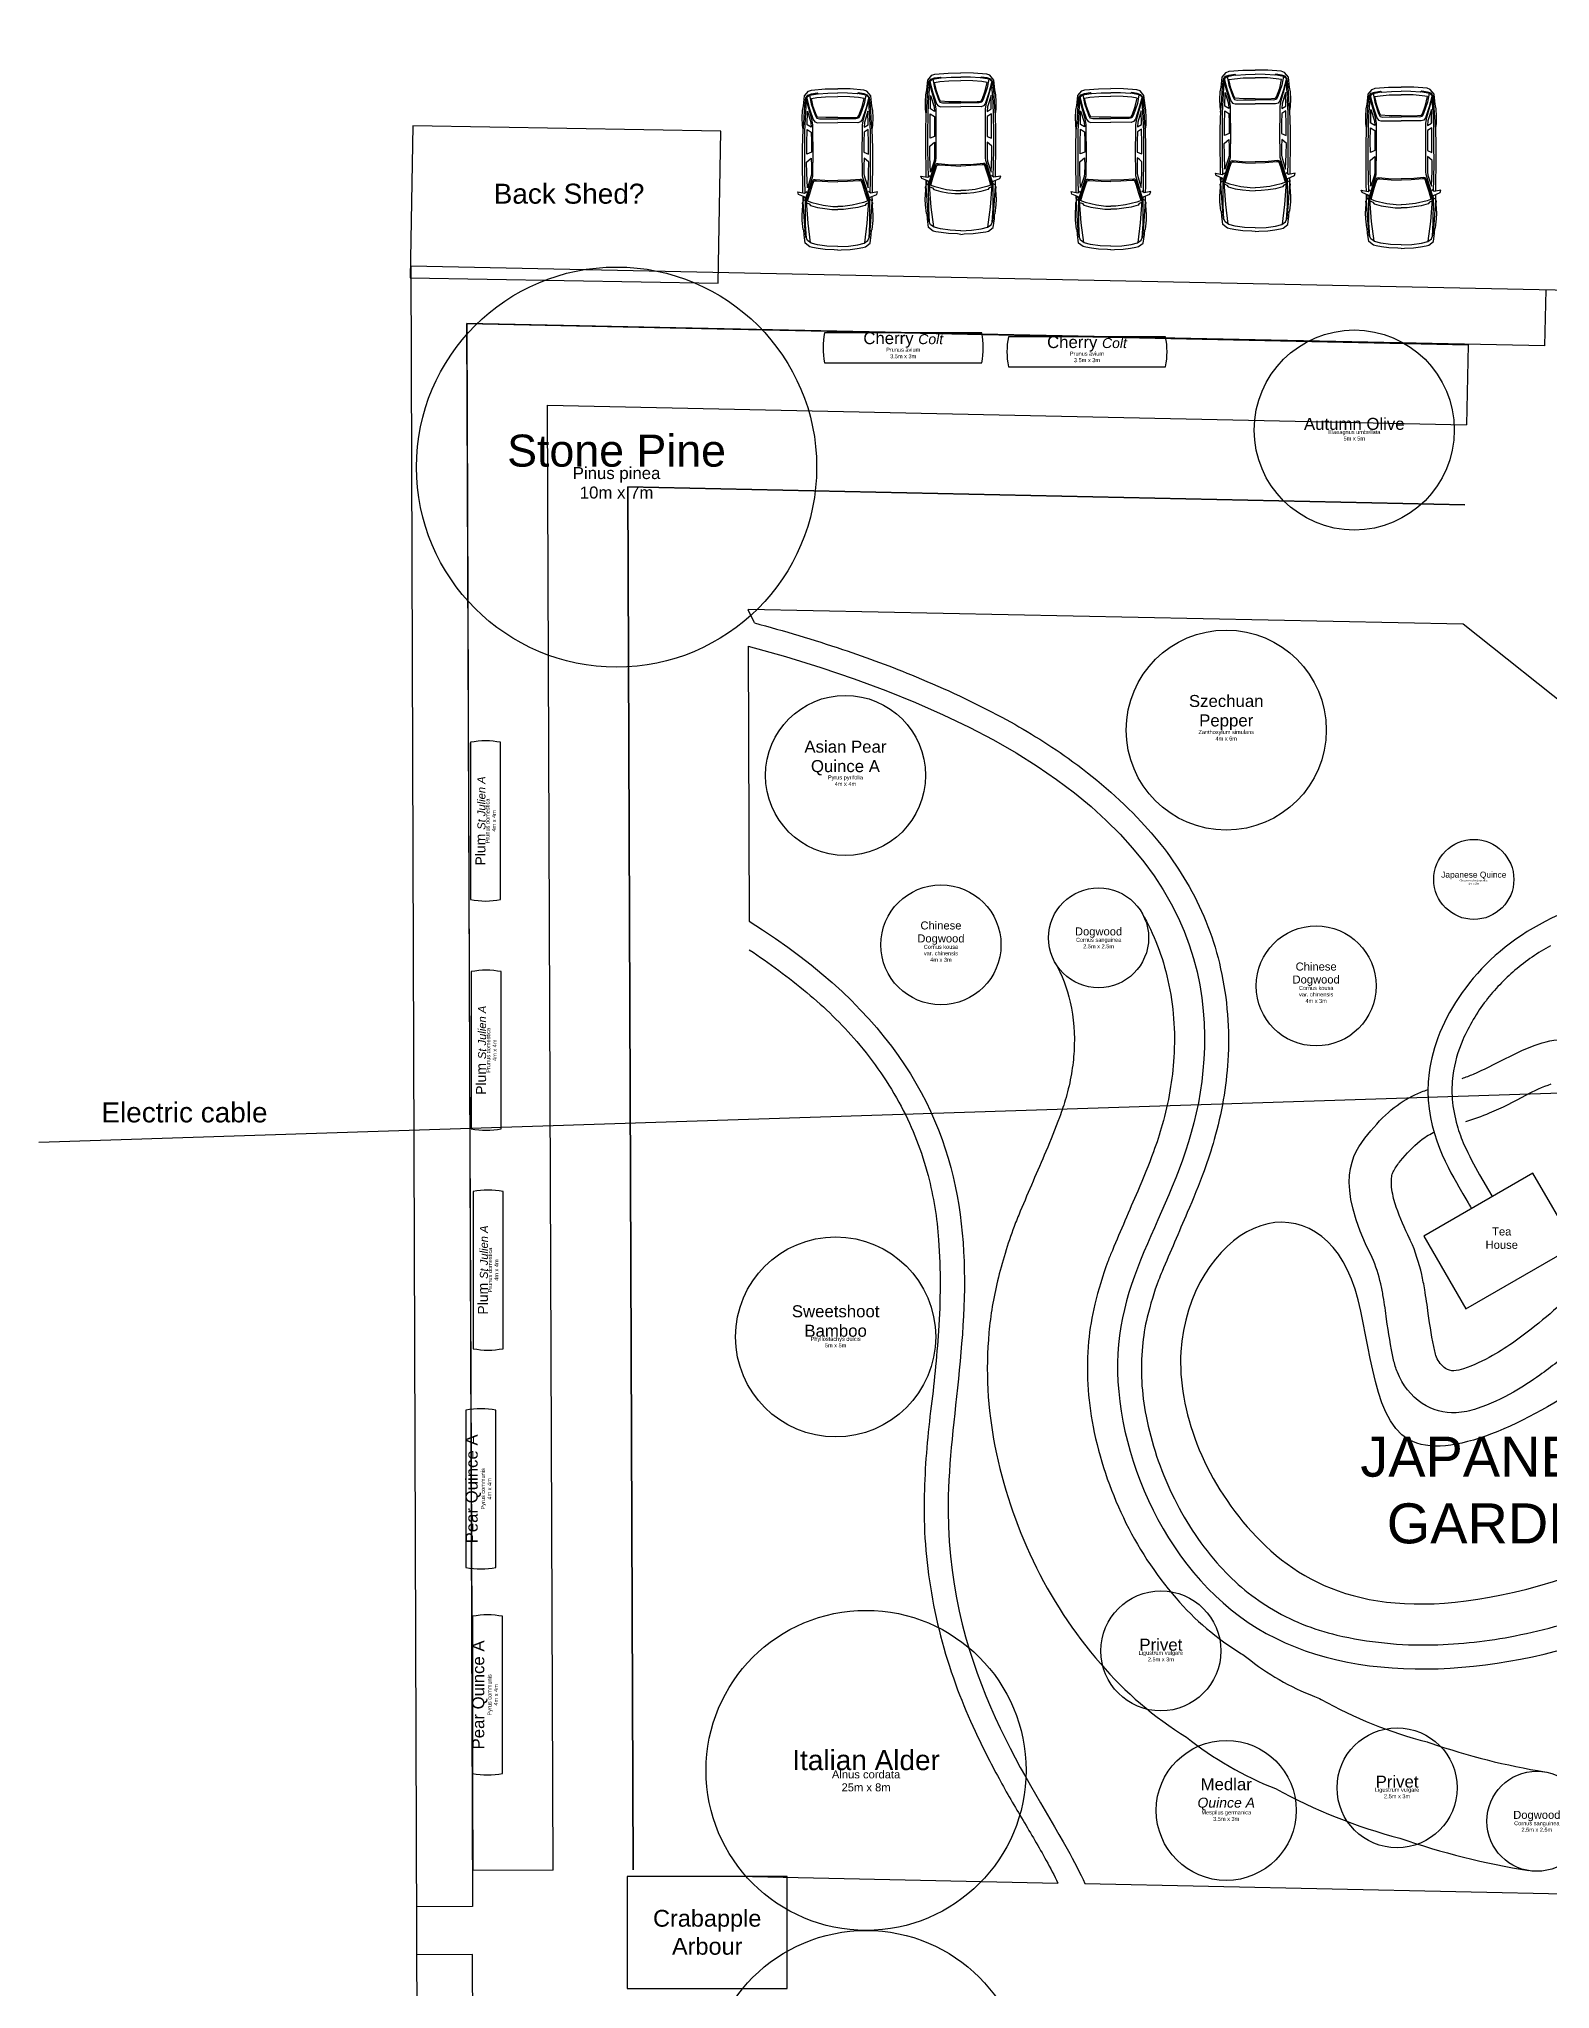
# Model space of a CAD drawing. Header units: metres. Extents: x 59 to 170, y -3 to 145.
# Drawn here: x 59.33 to 97.09, y 67.54 to 116.27 of the extents above; entities that cross this region are included whole.
import ezdxf

# ---------------------------------------------------------------- set-up
doc = ezdxf.new("R2010")
doc.units = ezdxf.units.M
doc.layers.get('0').update_dxf_attribs({"true_color": 0xffffff})
for name, color, linetype, lineweight, true_color in [('Areas', 30, 'Continuous', 25, 0xff7f00), ('Boundary', 1, 'Continuous', 25, 0xff0000), ('Buildings', 6, 'Continuous', 25, 0xff00ff), ('Legend', 40, 'Continuous', 25, 0xffba00), ('Plant - Paused!', 1, 'Continuous', 25, 0xff0000), ('Plant - Shrub', 3, 'Continuous', 25, 0x00ff00), ('Plant - Tree', 3, 'Continuous', 25, 0x00ff00), ('Plant label', 30, 'Continuous', 25, 0xff7f00), ('Structures', 216, 'Continuous', 25, 0x800080), ('Utilities', 5, 'Continuous', 25, 0x0000ff), ('Water', 136, 'Continuous', 25, 0x008080)]:
    doc.layers.add(name, color=color, linetype=linetype, lineweight=lineweight, true_color=true_color)
doc.layers.get('Plant - Paused!').off()
doc.styles.add('textstyle102', font='')
doc.styles.add('textstyle103', font='')
doc.styles.add('textstyle140', font='')
doc.styles.add('textstyle141', font='')
doc.styles.add('textstyle146', font='')
doc.styles.add('textstyle147', font='')
doc.styles.add('textstyle148', font='')
doc.styles.add('textstyle149', font='')
doc.styles.add('textstyle158', font='')
doc.styles.add('textstyle159', font='')
doc.styles.add('textstyle162', font='')
doc.styles.add('textstyle163', font='')
doc.styles.add('textstyle164', font='')
doc.styles.add('textstyle165', font='')
doc.styles.add('textstyle204', font='')
doc.styles.add('textstyle209', font='')
doc.styles.add('textstyle210', font='')
doc.styles.add('textstyle221', font='')
doc.styles.add('textstyle34', font='')
doc.styles.add('textstyle35', font='')
doc.styles.add('textstyle38', font='')
doc.styles.add('textstyle39', font='')
doc.styles.add('textstyle42', font='')
doc.styles.add('textstyle43', font='')
doc.styles.add('textstyle5', font='ltypeshp.shx')
doc.styles.add('textstyle58', font='')
doc.styles.add('textstyle59', font='')
doc.styles.add('textstyle6', font='ltypeshp.shx')
doc.styles.add('textstyle68', font='')
doc.styles.add('textstyle69', font='')
doc.styles.add('textstyle84', font='')
doc.styles.add('textstyle85', font='')
doc.styles.add('textstyle87', font='')
doc.styles.add('textstyle90', font='')
doc.styles.add('textstyle91', font='')
doc.styles.get('textstyle102').set_extended_font_data('Arial')
doc.styles.get('textstyle103').set_extended_font_data('Arial')
doc.styles.get('textstyle140').set_extended_font_data('Arial')
doc.styles.get('textstyle141').set_extended_font_data('Arial')
doc.styles.get('textstyle146').set_extended_font_data('Arial')
doc.styles.get('textstyle147').set_extended_font_data('Arial')
doc.styles.get('textstyle148').set_extended_font_data('Arial')
doc.styles.get('textstyle149').set_extended_font_data('Arial')
doc.styles.get('textstyle158').set_extended_font_data('Arial')
doc.styles.get('textstyle159').set_extended_font_data('Arial')
doc.styles.get('textstyle162').set_extended_font_data('Arial')
doc.styles.get('textstyle163').set_extended_font_data('Arial')
doc.styles.get('textstyle164').set_extended_font_data('Arial')
doc.styles.get('textstyle165').set_extended_font_data('Arial')
doc.styles.get('textstyle204').set_extended_font_data('Arial')
doc.styles.get('textstyle209').set_extended_font_data('Arial')
doc.styles.get('textstyle210').set_extended_font_data('Arial')
doc.styles.get('textstyle221').set_extended_font_data('Arial')
doc.styles.get('textstyle34').set_extended_font_data('Arial')
doc.styles.get('textstyle35').set_extended_font_data('Arial')
doc.styles.get('textstyle38').set_extended_font_data('Arial')
doc.styles.get('textstyle39').set_extended_font_data('Arial')
doc.styles.get('textstyle42').set_extended_font_data('Arial')
doc.styles.get('textstyle43').set_extended_font_data('Arial')
doc.styles.get('textstyle58').set_extended_font_data('Arial')
doc.styles.get('textstyle59').set_extended_font_data('Arial')
doc.styles.get('textstyle68').set_extended_font_data('Arial')
doc.styles.get('textstyle69').set_extended_font_data('Arial')
doc.styles.get('textstyle84').set_extended_font_data('Arial')
doc.styles.get('textstyle85').set_extended_font_data('Arial')
doc.styles.get('textstyle87').set_extended_font_data('Arial')
doc.styles.get('textstyle90').set_extended_font_data('Arial')
doc.styles.get('textstyle91').set_extended_font_data('Arial')
doc.linetypes.add('BATTING', pattern='A,0.00254,-2.54,["BAT",textstyle5,S=2.54,R=0,X=-2.54,Y=0],-5.08,["BAT",textstyle6,S=2.54,R=180,X=2.54,Y=0],-2.54', length=10.16254)

# ---------------------------------------------------------------- blocks, each defined once
blk = doc.blocks.new('Tree - Prunus domestica St Julien A wall')
at = {"layer": 'Plant - Tree', "flags": 128}
blk.add_lwpolyline([(-1.965, -0.75), (1.965, -0.75, 0.094589), (1.965, 0), (-1.965, 0, 0.094589)], format="xyb", close=True, dxfattribs=at)
at = {"layer": 'Plant - Tree', "insert": (0, -0.375), "char_height": 0.25, "attachment_point": 8, "line_spacing_factor": 0.971628, "style": 'textstyle159'}
blk.add_mtext('\\c32767;Plum \\fArial|b0|i1|c0|p0;\\H0.2;St Julien A', dxfattribs=at)
at = {"layer": 'Plant label', "insert": (0, -0.375), "char_height": 0.1, "attachment_point": 2, "line_spacing_factor": 0.971628, "style": 'textstyle158'}
blk.add_mtext('\\c32767;Prunus domestica\\P4m x 4m', dxfattribs=at)
blk = doc.blocks.new('Tree - Pyrus communis Quince A wall')
at = {"layer": 'Plant - Tree', "flags": 128}
blk.add_lwpolyline([(-1.965, -0.75), (1.965, -0.75, 0.094589), (1.965, 0), (-1.965, 0, 0.094589)], format="xyb", close=True, dxfattribs=at)
at = {"layer": 'Plant - Tree', "insert": (0, -0.375), "char_height": 0.3, "attachment_point": 8, "line_spacing_factor": 0.971628, "style": 'textstyle163'}
blk.add_mtext('\\c32767;Pear Quince A', dxfattribs=at)
at = {"layer": 'Plant label', "insert": (0, -0.375), "char_height": 0.1, "attachment_point": 2, "line_spacing_factor": 0.971628, "style": 'textstyle162'}
blk.add_mtext('\\c32767;Pyrus communis\\P4m x 4m', dxfattribs=at)
blk = doc.blocks.new('Tree - Prunus avium Colt wall')
at = {"layer": 'Plant - Tree', "flags": 128}
blk.add_lwpolyline([(-1.965, -0.75), (1.965, -0.75, 0.094589), (1.965, 0), (-1.965, 0, 0.094589)], format="xyb", close=True, dxfattribs=at)
at = {"layer": 'Plant - Tree', "insert": (0, -0.375), "char_height": 0.3, "attachment_point": 8, "line_spacing_factor": 0.971628, "style": 'textstyle149'}
blk.add_mtext('\\c32767;Cherry \\fArial|b0|i1|c0|p0;\\H0.25;Colt', dxfattribs=at)
at = {"layer": 'Plant label', "insert": (0, -0.375), "char_height": 0.1, "attachment_point": 2, "line_spacing_factor": 0.971628, "style": 'textstyle148'}
blk.add_mtext('\\c32767;Prunus avium\\P3.5m x 3m', dxfattribs=at)
blk = doc.blocks.new('car')
at = {"layer": 'Structures', "color": 253, "true_color": 0xa0a0a4}
for p, q in [((-1.864, 0.81), (-1.796, 0.976)), ((-1.796, 0.976), (-1.736, 0.996)), ((-1.736, 0.996), (-1.765, 0.827)), ((-3.173, 0.309), (-3.15, 0.488)), ((-3.15, 0.488), (-3.126, 0.626)), ((-3.126, 0.626), (-3.111, 0.692)), ((-3.111, 0.692), (-3.02, 0.809)), ((-3.089, 0.269), (-3.057, 0.507)), ((-3.057, 0.507), (-3.014, 0.665)), ((-3.02, 0.809), (-2.809, 0.837)), ((-3.014, 0.665), (-2.951, 0.757)), ((-3.006, 0.677), (-2.514, 0.74)), ((-2.951, 0.757), (-2.859, 0.796)), ((-2.889, 0.783), (-2.54, 0.804)), ((-2.859, 0.796), (-2.688, 0.816)), ((-2.809, 0.837), (-2.689, 0.845)), ((-2.689, 0.845), (-2.675, 0.861)), ((-2.688, 0.816), (-2.475, 0.832)), ((-2.675, 0.861), (-2.453, 0.885)), ((-2.54, 0.804), (-1.993, 0.805)), ((-2.514, 0.74), (-1.961, 0.782)), ((-2.475, 0.832), (-1.981, 0.864)), ((-2.453, 0.885), (-2.311, 0.889)), ((-2.311, 0.889), (-2.086, 0.874)), ((-2.124, 0.503), (-2.153, 0.324)), ((-2.076, 0.677), (-2.124, 0.503)), ((-2.086, 0.874), (-2.07, 0.874)), ((-2.033, 0.709), (-2.076, 0.677)), ((-2.07, 0.874), (-2.013, 0.88)), ((-2.001, 0.648), (-2.07, 0.36)), ((-2.005, 0.773), (-2.033, 0.709)), ((-2.013, 0.88), (-1.989, 0.864)), ((-1.953, 0.777), (-2.001, 0.648)), ((-1.993, 0.805), (-1.926, 0.806)), ((-1.989, 0.864), (-1.841, 0.866)), ((-1.961, 0.782), (-1.71, 0.71)), ((-1.96, 0.753), (-1.78, 0.699)), ((-1.958, 0.859), (-1.923, 0.801)), ((-1.846, 0.855), (-1.958, 0.859)), ((-1.923, 0.801), (-1.4, 0.639)), ((-1.913, 0.8), (-1.864, 0.81)), ((-1.78, 0.699), (-1.58, 0.637)), ((-1.765, 0.827), (-1.724, 0.77)), ((-1.758, 0.867), (-1.61, 0.87)), ((-1.753, 0.81), (-1.458, 0.817)), ((-1.71, 0.71), (-1.457, 0.627)), ((-1.637, 0.758), (-1.257, 0.774)), ((-1.362, 0.668), (-1.637, 0.758)), ((-1.61, 0.87), (-1.047, 0.876)), ((-1.58, 0.637), (-1.469, 0.598)), ((-1.455, 0.532), (-1.476, 0.247)), ((-1.469, 0.598), (-1.455, 0.573)), ((-1.458, 0.817), (-1.037, 0.823)), ((-1.457, 0.627), (-1.426, 0.599)), ((-1.455, 0.573), (-1.455, 0.532)), ((-1.421, 0.566), (-1.443, 0.319)), ((-1.426, 0.599), (-1.421, 0.566)), ((-1.4, 0.639), (-1.343, 0.622)), ((-1.284, 0.657), (-1.362, 0.668)), ((-1.343, 0.622), (-1.28, 0.62)), ((-1.08, 0.655), (-1.284, 0.657)), ((-1.28, 0.62), (-0.733, 0.614)), ((-1.257, 0.774), (-0.991, 0.776)), ((-0.891, 0.659), (-1.08, 0.655)), ((-1.047, 0.876), (-0.633, 0.875)), ((-1.037, 0.823), (-0.629, 0.821)), ((-0.991, 0.776), (-0.934, 0.711)), ((-0.934, 0.711), (-0.891, 0.659)), ((-0.791, 0.768), (-0.525, 0.77)), ((-0.746, 0.656), (-0.791, 0.768)), ((-0.478, 0.656), (-0.746, 0.656)), ((-0.733, 0.614), (-0.226, 0.619)), ((-0.633, 0.875), (-0.179, 0.865)), ((-0.629, 0.821), (-0.234, 0.818)), ((-0.525, 0.77), (-0.179, 0.763)), ((-0.244, 0.661), (-0.478, 0.656)), ((-0.179, 0.763), (-0.244, 0.661)), ((-0.234, 0.818), (0.107, 0.805)), ((-0.226, 0.619), (-0.058, 0.619)), ((-0.21, 0.866), (-0.018, 0.848)), ((-0.179, 0.865), (-0.068, 0.881)), ((-0.12, 0.66), (-0.057, 0.76)), ((-0.003, 0.668), (-0.12, 0.66)), ((-0.068, 0.881), (0.118, 0.884)), ((-0.058, 0.619), (0.083, 0.644)), ((-0.057, 0.76), (0.281, 0.757)), ((-0.018, 0.848), (0.423, 0.821)), ((0.018, 0.567), (-0.005, 0.504)), ((-0.005, 0.504), (0, 0)), ((0.281, 0.757), (-0.003, 0.668)), ((0.071, 0.61), (0.018, 0.567)), ((0.345, 0.701), (0.071, 0.61)), ((0.083, 0.644), (0.617, 0.794)), ((0.108, 0.524), (0.092, 0.455)), ((0.107, 0.805), (0.548, 0.777)), ((0.179, 0.562), (0.108, 0.524)), ((0.118, 0.884), (0.298, 0.875)), ((0.122, 0.298), (0.136, 0.505)), ((0.136, 0.505), (0.174, 0.53)), ((0.174, 0.53), (0.39, 0.609)), ((0.466, 0.66), (0.179, 0.562)), ((0.298, 0.875), (0.418, 0.852)), ((0.63, 0.777), (0.345, 0.701)), ((0.39, 0.609), (0.603, 0.658)), ((0.418, 0.852), (0.663, 0.826)), ((0.423, 0.821), (0.615, 0.799)), ((0.686, 0.701), (0.466, 0.66)), ((0.603, 0.658), (0.624, 0.524)), ((0.615, 0.799), (0.686, 0.749)), ((0.617, 0.794), (0.685, 0.706)), ((0.624, 0.524), (0.644, 0.302)), ((0.663, 0.826), (0.784, 0.727)), ((0.685, 0.706), (0.72, 0.502)), ((0.686, 0.749), (0.717, 0.658)), ((0.738, 0.516), (0.715, 0.486)), ((0.717, 0.658), (0.738, 0.516)), ((0.784, 0.727), (0.811, 0.65)), ((0.811, 0.65), (0.837, 0.315)), ((-3.193, 0), (-3.184, 0.085)), ((-3.184, 0.085), (-3.173, 0.309)), ((-3.102, 0), (-3.089, 0.269)), ((-2.172, 0.149), (-2.175, 0)), ((-2.153, 0.324), (-2.172, 0.149)), ((-2.096, 0.125), (-2.101, 0)), ((-2.07, 0.36), (-2.096, 0.125)), ((-1.476, 0.247), (-1.487, 0)), ((-1.443, 0.319), (-1.453, 0)), ((0.092, 0.455), (0.095, 0.236)), ((0.095, 0.236), (0.092, 0)), ((0.123, 0), (0.122, 0.298)), ((0.644, 0.302), (0.649, 0)), ((0.715, 0.486), (0.732, 0.242)), ((0.732, 0.242), (0.737, 0)), ((0.837, 0.315), (0.843, 0)), ((-3.193, 0), (-3.184, -0.085)), ((-3.184, -0.085), (-3.173, -0.309)), ((-3.173, -0.309), (-3.15, -0.488)), ((-3.102, 0), (-3.089, -0.269)), ((-3.089, -0.269), (-3.057, -0.507)), ((-2.172, -0.149), (-2.175, 0)), ((-2.153, -0.324), (-2.172, -0.149)), ((-2.124, -0.503), (-2.153, -0.324)), ((-2.096, -0.125), (-2.101, 0)), ((-2.07, -0.36), (-2.096, -0.125)), ((-2.001, -0.648), (-2.07, -0.36)), ((-1.476, -0.247), (-1.487, 0)), ((-1.455, -0.532), (-1.476, -0.247)), ((-1.443, -0.319), (-1.453, 0)), ((-1.421, -0.566), (-1.443, -0.319)), ((-0.005, -0.504), (0, 0)), ((0.095, -0.236), (0.092, 0)), ((0.092, -0.455), (0.095, -0.236)), ((0.108, -0.524), (0.092, -0.455)), ((0.123, 0), (0.122, -0.298)), ((0.122, -0.298), (0.136, -0.505)), ((0.624, -0.524), (0.644, -0.302)), ((0.644, -0.302), (0.649, 0)), ((0.715, -0.486), (0.732, -0.242)), ((0.738, -0.516), (0.715, -0.486)), ((0.732, -0.242), (0.737, 0)), ((0.811, -0.65), (0.837, -0.315)), ((0.837, -0.315), (0.843, 0)), ((-3.15, -0.488), (-3.126, -0.626)), ((-3.126, -0.626), (-3.111, -0.692)), ((-3.111, -0.692), (-3.02, -0.809)), ((-3.057, -0.507), (-3.014, -0.665)), ((-3.02, -0.809), (-2.809, -0.837)), ((-3.014, -0.665), (-2.951, -0.757)), ((-3.011, -0.677), (-2.514, -0.74)), ((-2.951, -0.757), (-2.859, -0.796)), ((-2.889, -0.783), (-2.54, -0.804)), ((-2.859, -0.796), (-2.688, -0.816)), ((-2.809, -0.837), (-2.689, -0.845)), ((-2.689, -0.845), (-2.675, -0.861)), ((-2.688, -0.816), (-2.475, -0.832)), ((-2.675, -0.861), (-2.453, -0.885)), ((-2.54, -0.804), (-1.993, -0.805)), ((-2.514, -0.74), (-1.961, -0.782)), ((-2.475, -0.832), (-1.981, -0.864)), ((-2.453, -0.885), (-2.311, -0.889)), ((-2.311, -0.889), (-2.086, -0.874)), ((-2.076, -0.677), (-2.124, -0.503)), ((-2.086, -0.874), (-2.07, -0.874)), ((-2.033, -0.709), (-2.076, -0.677)), ((-2.07, -0.874), (-2.013, -0.88)), ((-2.005, -0.773), (-2.033, -0.709)), ((-2.013, -0.88), (-1.989, -0.864)), ((-1.953, -0.777), (-2.001, -0.648)), ((-1.993, -0.805), (-1.926, -0.806)), ((-1.989, -0.864), (-1.841, -0.866)), ((-1.961, -0.782), (-1.71, -0.71)), ((-1.96, -0.753), (-1.78, -0.699)), ((-1.958, -0.859), (-1.923, -0.801)), ((-1.845, -0.855), (-1.958, -0.859)), ((-1.923, -0.801), (-1.4, -0.639)), ((-1.913, -0.8), (-1.864, -0.81)), ((-1.864, -0.81), (-1.796, -0.976)), ((-1.78, -0.699), (-1.58, -0.637)), ((-1.765, -0.827), (-1.724, -0.77)), ((-1.736, -0.996), (-1.765, -0.827)), ((-1.758, -0.867), (-1.61, -0.87)), ((-1.753, -0.81), (-1.458, -0.817)), ((-1.71, -0.71), (-1.457, -0.627)), ((-1.362, -0.668), (-1.637, -0.758)), ((-1.637, -0.758), (-1.257, -0.774)), ((-1.61, -0.87), (-1.047, -0.876)), ((-1.58, -0.637), (-1.469, -0.598)), ((-1.469, -0.598), (-1.455, -0.573)), ((-1.458, -0.817), (-1.037, -0.823)), ((-1.457, -0.627), (-1.426, -0.599)), ((-1.455, -0.573), (-1.455, -0.532)), ((-1.426, -0.599), (-1.421, -0.566)), ((-1.4, -0.639), (-1.343, -0.622)), ((-1.284, -0.657), (-1.362, -0.668)), ((-1.343, -0.622), (-1.28, -0.62)), ((-1.08, -0.655), (-1.284, -0.657)), ((-1.28, -0.62), (-0.733, -0.614)), ((-1.257, -0.774), (-0.991, -0.776)), ((-0.891, -0.659), (-1.08, -0.655)), ((-1.047, -0.876), (-0.633, -0.875)), ((-1.037, -0.823), (-0.629, -0.821)), ((-0.991, -0.776), (-0.934, -0.711)), ((-0.934, -0.711), (-0.891, -0.659)), ((-0.746, -0.656), (-0.791, -0.768)), ((-0.791, -0.768), (-0.525, -0.77)), ((-0.478, -0.656), (-0.746, -0.656)), ((-0.733, -0.614), (-0.226, -0.619)), ((-0.633, -0.875), (-0.179, -0.865)), ((-0.629, -0.821), (-0.234, -0.818)), ((-0.525, -0.77), (-0.179, -0.763)), ((-0.244, -0.661), (-0.478, -0.656)), ((-0.179, -0.763), (-0.244, -0.661)), ((-0.234, -0.818), (0.107, -0.805)), ((-0.226, -0.619), (-0.058, -0.619)), ((-0.21, -0.866), (-0.018, -0.848)), ((-0.179, -0.865), (-0.068, -0.881)), ((-0.12, -0.66), (-0.057, -0.76)), ((-0.003, -0.668), (-0.12, -0.66)), ((-0.068, -0.881), (0.118, -0.884)), ((-0.058, -0.619), (0.083, -0.644)), ((-0.057, -0.76), (0.281, -0.757)), ((-0.018, -0.848), (0.423, -0.821)), ((0.018, -0.567), (-0.005, -0.504)), ((0.281, -0.757), (-0.003, -0.668)), ((0.071, -0.61), (0.018, -0.567)), ((0.345, -0.701), (0.071, -0.61)), ((0.083, -0.644), (0.617, -0.794)), ((0.107, -0.805), (0.548, -0.777)), ((0.179, -0.562), (0.108, -0.524)), ((0.118, -0.884), (0.298, -0.875)), ((0.136, -0.505), (0.174, -0.53)), ((0.174, -0.53), (0.39, -0.609)), ((0.466, -0.66), (0.179, -0.562)), ((0.298, -0.875), (0.418, -0.852)), ((0.63, -0.777), (0.345, -0.701)), ((0.39, -0.609), (0.603, -0.658)), ((0.418, -0.852), (0.663, -0.826)), ((0.423, -0.821), (0.615, -0.799)), ((0.686, -0.701), (0.466, -0.66)), ((0.603, -0.658), (0.624, -0.524)), ((0.615, -0.799), (0.686, -0.749)), ((0.617, -0.794), (0.685, -0.706)), ((0.663, -0.826), (0.784, -0.727)), ((0.685, -0.706), (0.722, -0.495)), ((0.686, -0.749), (0.717, -0.658)), ((0.717, -0.658), (0.738, -0.516)), ((0.784, -0.727), (0.811, -0.65)), ((-1.796, -0.976), (-1.736, -0.996))]:
    blk.add_line(p, q, dxfattribs=at)
blk = doc.blocks.new('Shrub - Cornus sericea')
at = {"layer": 'Plant - Shrub'}
blk.add_circle((0, 0), 1.25, dxfattribs=at)
at = {"layer": 'Plant - Shrub', "insert": (0, 0), "char_height": 0.2, "attachment_point": 8, "line_spacing_factor": 0.971628, "style": 'textstyle39'}
blk.add_mtext('\\c32767;Dogwood', dxfattribs=at)
at = {"layer": 'Plant label', "insert": (0, 0), "char_height": 0.1, "attachment_point": 2, "line_spacing_factor": 0.971628, "style": 'textstyle38'}
blk.add_mtext('\\c32767;Cornus sanguinea\\P2.5m x 2.5m', dxfattribs=at)
blk = doc.blocks.new('Tree - Alnus cordata')
at = {"layer": 'Plant - Tree'}
blk.add_circle((0, 0), 4, dxfattribs=at)
at = {"layer": 'Plant - Tree', "insert": (0, 0), "char_height": 0.5, "attachment_point": 8, "line_spacing_factor": 0.971628, "style": 'textstyle91'}
blk.add_mtext('\\c32767;Italian Alder', dxfattribs=at)
at = {"layer": 'Plant label', "insert": (0, 0), "char_height": 0.2, "attachment_point": 2, "line_spacing_factor": 0.971628, "style": 'textstyle90'}
blk.add_mtext('\\c32767;Alnus cordata\\P25m x 8m', dxfattribs=at)
blk = doc.blocks.new('Tree - Pinus pinea')
at = {"layer": 'Plant - Tree'}
blk.add_circle((0, 0), 5, dxfattribs=at)
at = {"layer": 'Plant - Tree', "insert": (0, 0), "char_height": 0.8, "attachment_point": 8, "line_spacing_factor": 0.971628, "style": 'textstyle147'}
blk.add_mtext('\\c32767;Stone Pine', dxfattribs=at)
at = {"layer": 'Plant label', "insert": (0, 0), "char_height": 0.3, "attachment_point": 2, "line_spacing_factor": 0.971628, "style": 'textstyle146'}
blk.add_mtext('\\c32767;Pinus pinea\\P10m x 7m', dxfattribs=at)
blk = doc.blocks.new('Shrub - Zanthoxylum simulans')
at = {"layer": 'Plant - Shrub'}
blk.add_circle((0, 0), 2.5, dxfattribs=at)
at = {"layer": 'Plant - Shrub', "insert": (0, 0), "char_height": 0.3, "attachment_point": 8, "line_spacing_factor": 0.971628, "style": 'textstyle85'}
blk.add_mtext('\\c32767;Szechuan \\PPepper', dxfattribs=at)
at = {"layer": 'Plant label', "insert": (0, 0), "char_height": 0.1, "attachment_point": 2, "line_spacing_factor": 0.971628, "style": 'textstyle84'}
blk.add_mtext('\\c32767;Zanthoxylum simulans\\P4m x 6m', dxfattribs=at)
blk = doc.blocks.new('Tree - Cornus kousa var. chinensis')
at = {"layer": 'Plant - Shrub'}
blk.add_circle((0, 0), 1.5, dxfattribs=at)
at = {"layer": 'Plant - Shrub', "insert": (0, 0), "char_height": 0.2, "attachment_point": 8, "line_spacing_factor": 0.971628, "style": 'textstyle103'}
blk.add_mtext('\\c32767;Chinese\\PDogwood', dxfattribs=at)
at = {"layer": 'Plant label', "insert": (0, 0), "char_height": 0.1, "attachment_point": 2, "line_spacing_factor": 0.971628, "style": 'textstyle102'}
blk.add_mtext('\\c32767;Cornus kousa\\Pvar. chinensis\\P4m x 3m', dxfattribs=at)
blk = doc.blocks.new('Shrub - Phyllostachys dulcis')
at = {"layer": 'Plant - Shrub'}
blk.add_circle((0, 0), 2.5, dxfattribs=at)
at = {"layer": 'Plant - Shrub', "insert": (0, 0), "char_height": 0.3, "attachment_point": 8, "line_spacing_factor": 0.971628, "style": 'textstyle69'}
blk.add_mtext('\\c32767;Sweetshoot\\PBamboo', dxfattribs=at)
at = {"layer": 'Plant label', "insert": (0, 0), "char_height": 0.1, "attachment_point": 2, "line_spacing_factor": 0.971628, "style": 'textstyle68'}
blk.add_mtext('\\c32767;Phyllostachys dulcis\\P5m x 5m', dxfattribs=at)
blk = doc.blocks.new('Shrub - Chaenomeles japonica')
at = {"layer": 'Plant - Shrub'}
blk.add_circle((0, 0), 1, dxfattribs=at)
at = {"layer": 'Plant - Shrub', "insert": (0, 0), "char_height": 0.15, "attachment_point": 8, "line_spacing_factor": 0.971628, "style": 'textstyle35'}
blk.add_mtext('\\c32767;Japanese Quince', dxfattribs=at)
at = {"layer": 'Plant label', "insert": (0, 0), "char_height": 0.05, "attachment_point": 2, "line_spacing_factor": 0.971628, "style": 'textstyle34'}
blk.add_mtext('\\c32767;Chaenomeles japonica\\P1m x 2m', dxfattribs=at)
blk = doc.blocks.new('Structure - Crabapple Arbour')
at = {"layer": 'Structures', "flags": 128}
blk.add_lwpolyline([(-2, -1), (2, -1), (2, 1), (-2, 1)], close=True, dxfattribs=at)
at = {"layer": 'Structures', "color": 30, "true_color": 0xff7f00, "insert": (0, 0), "char_height": 0.3, "attachment_point": 5, "style": 'textstyle87'}
blk.add_mtext('Crabapple\\PArbour', dxfattribs=at)
blk = doc.blocks.new('Tree - Mespilus germanica Quince A')
at = {"layer": 'Plant - Tree'}
blk.add_circle((0, 0), 1.75, dxfattribs=at)
at = {"layer": 'Plant - Tree', "insert": (0, 0), "char_height": 0.3, "attachment_point": 8, "line_spacing_factor": 0.971628, "style": 'textstyle141'}
blk.add_mtext('\\c32767;Medlar\\P\\fArial|b0|i1|c0|p0;\\H0.25;Quince A', dxfattribs=at)
at = {"layer": 'Plant label', "insert": (0, 0), "char_height": 0.1, "attachment_point": 2, "line_spacing_factor": 0.971628, "style": 'textstyle140'}
blk.add_mtext('\\c32767;Mespilus germanica\\P3.5m x 3m', dxfattribs=at)
blk = doc.blocks.new('Shrub - Ligustrum vulgare')
at = {"layer": 'Plant - Shrub'}
blk.add_circle((0, 0), 1.5, dxfattribs=at)
at = {"layer": 'Plant - Shrub', "insert": (0, 0), "char_height": 0.3, "attachment_point": 8, "line_spacing_factor": 0.971628, "style": 'textstyle59'}
blk.add_mtext('\\c32767;Privet', dxfattribs=at)
at = {"layer": 'Plant label', "insert": (0, 0), "char_height": 0.1, "attachment_point": 2, "line_spacing_factor": 0.971628, "style": 'textstyle58'}
blk.add_mtext('\\c32767;Ligustrum vulgare\\P2.5m x 3m', dxfattribs=at)
blk = doc.blocks.new('Shrub - Elaeagnus umbellata')
at = {"layer": 'Plant - Shrub'}
blk.add_circle((0, 0), 2.5, dxfattribs=at)
at = {"layer": 'Plant - Shrub', "insert": (0, 0), "char_height": 0.3, "attachment_point": 8, "line_spacing_factor": 0.971628, "style": 'textstyle43'}
blk.add_mtext('\\c32767;Autumn Olive', dxfattribs=at)
at = {"layer": 'Plant label', "insert": (0, 0), "char_height": 0.1, "attachment_point": 2, "line_spacing_factor": 0.971628, "style": 'textstyle42'}
blk.add_mtext('\\c32767;Elaeagnus umbellata\\P5m x 5m', dxfattribs=at)
blk = doc.blocks.new('Tree - Pyrus pyrifolia Quince A')
at = {"layer": 'Plant - Tree'}
blk.add_circle((0, 0), 2, dxfattribs=at)
at = {"layer": 'Plant - Tree', "insert": (0, 0), "char_height": 0.3, "attachment_point": 8, "line_spacing_factor": 0.971628, "style": 'textstyle165'}
blk.add_mtext('\\c32767;Asian Pear \\PQuince A', dxfattribs=at)
at = {"layer": 'Plant label', "insert": (0, 0), "char_height": 0.1, "attachment_point": 2, "line_spacing_factor": 0.971628, "style": 'textstyle164'}
blk.add_mtext('\\c32767;Pyrus pyrifolia\\P4m x 4m', dxfattribs=at)

msp = doc.modelspace()

# ---------------------------------------------------------------- linework, layer by layer
at = {"layer": 'Areas'}
for p, q in [((70.182, 70.496), (70.026, 109.162)), ((70.026, 109.162), (95.045, 108.628)), ((95.045, 108.628), (95.002, 106.628)), ((77.21, 101.678), (77.051, 102.007)), ((72.182, 70.504), (70.182, 70.496)), ((77.159, 70.348), (84.795, 70.185)), ((85.469, 70.171), (97.831, 69.908))]:
    msp.add_line(p, q, dxfattribs=at)
at = {"layer": 'Areas', "flags": 128}
for points in [[(72.182, 70.504), (72.035, 107.119), (95.002, 106.628)], [(74.182, 70.512), (74.043, 105.075), (94.96, 104.629)], [(94.96, 104.629), (74.043, 105.075), (74.182, 70.512)], [(94.96, 104.629), (74.043, 105.075), (74.182, 70.512)], [(74.182, 70.512), (74.043, 105.075), (94.96, 104.629)], [(111.249, 99.063), (97.894, 99.28), (94.918, 101.642), (77.051, 102.014), (77.051, 102.007)], [(77.054, 101.099), (77.078, 94.221)]]:
    msp.add_lwpolyline(points, dxfattribs=at)
for points in [[(77.21, 101.678, -0.014564), (79.413, 101.015, -0.017221), (81.248, 100.332, -0.025265), (83.394, 99.319, -0.031287), (85.046, 98.297, -0.049192), (86.874, 96.71, -0.060641), (88.072, 95.089, -0.07446), (88.861, 93.036, -0.070298), (89.04, 90.736, -0.026958), (88.925, 89.756, -0.026178), (88.701, 88.768, -0.01961), (88.447, 87.988, -0.013821), (88.027, 86.939, 0.001855), (87.396, 85.47, 0.011227), (87.308, 85.249, 0.02975), (87.027, 84.331, 0.036743), (86.905, 83.593, 0.071943), (86.997, 81.852, 0.062351), (87.647, 79.899, 0.066977), (88.767, 78.187, 0.07736), (90.085, 77.069, 0.080447), (91.766, 76.382, 0.063048), (94.159, 76.137, 0.042643), (96.224, 76.364, 0.038801), (98.441, 76.983, 0.066529)], [(97.106, 93.61, 0.051222), (96.215, 92.996, 0.052526), (95.492, 92.236, 0.060344), (94.912, 91.257, 0.070842), (94.663, 90.367, 0.053581), (94.649, 89.773, 0.04949), (94.769, 89.12, 0.036259), (94.95, 88.627, 0.024856), (95.331, 87.886), (95.636, 87.361)], [(77.081, 93.507, -0.027946), (78.522, 92.439, -0.041425), (79.767, 91.215, -0.055772), (80.875, 89.596, -0.058502), (81.549, 87.865, -0.046667), (81.811, 86.259, -0.034388), (81.81, 83.984, -0.014326), (81.613, 81.979, 0.025383), (81.453, 79.876, 0.048839), (81.631, 77.436, 0.04749), (82.288, 75.016, 0.019022), (82.724, 73.978, 0.015972), (83.322, 72.796, 0.010488), (83.922, 71.75, -0.008574), (84.503, 70.747, -0.013736), (84.795, 70.185)], [(94.991, 89.216, 0.023834), (95.583, 89.433, 0.027779), (96.49, 89.876, -0.047753), (97.123, 90.155, -0.0272)], [(97.712, 84.98, -0.01783), (97, 84.335, -0.019314), (96.223, 83.73, -0.025038), (95.655, 83.365, -0.04794), (94.929, 83.035, -0.069685), (94.689, 82.988, -0.162225), (94.483, 83.045, -0.153487), (94.255, 83.33, -0.040904), (94.211, 83.478, -0.018345), (94.049, 84.417, 0.007258), (93.96, 85.014, 0.015158), (93.885, 85.393, 0.046454), (93.609, 86.237, 0.014631), (93.583, 86.293, -0.032377), (93.248, 87.077, -0.048929), (93.141, 87.515, -0.047143), (93.129, 87.768, -0.057417), (93.149, 87.897, -0.059223), (93.186, 87.984, -0.042307), (93.354, 88.232, -0.048185), (93.848, 88.734, -0.066357), (94.17, 88.938, -0.001916), (94.193, 88.949)], [(97.676, 83.532, -0.019314), (96.835, 82.877, -0.025038), (96.179, 82.455, -0.04794), (95.27, 82.042, -0.069685), (94.744, 81.94, -0.162225), (93.898, 82.173, -0.153487), (93.276, 82.949, -0.040904), (93.183, 83.262, -0.018345), (93.008, 84.277, 0.007258), (92.924, 84.843, 0.015158), (92.862, 85.16, 0.046454), (92.646, 85.819)]]:
    msp.add_lwpolyline(points, format="xyb", dxfattribs=at)
at = {"layer": 'Areas'}
for points in [[(69.117, 117.054), (76.552, 121.253), (79.413, 125.582), (94.379, 123.16), (98.047, 117.511), (98.121, 115.017), (98.121, 115.017)], [(77.054, 101.099), (87.298, 98.337), (89.969, 89.345), (84.807, 84.428), (88.648, 74.827), (99.235, 75.606), (106.293, 81.263), (109.953, 87.892), (108.212, 92.57), (103.083, 95.574), (96.134, 94.757), (93.29, 90.214), (95.117, 87.06), (95.117, 87.06), (95.117, 87.06)]]:
    msp.add_open_spline(points, degree=3, dxfattribs=at)
for points, knots in [([(77.078, 94.221), (84.4, 89.648), (79.916, 78.438), (84.317, 72.463), (85.345, 70.441), (85.469, 70.171)], [0, 0, 0, 0, 1, 2, 2.165143, 2.165143, 2.165143, 2.165143]), ([(94.896, 90.293), (94.988, 90.325), (95.601, 90.559), (96.818, 91.329), (98.346, 91.329), (98.362, 89.936), (98.362, 89.936)], [2.820742, 2.820742, 2.820742, 2.820742, 3, 4, 5, 6, 6, 6, 6]), ([(92.646, 85.819), (91.692, 87.706), (92.579, 89.086), (93.387, 89.765), (93.933, 89.978), (94.039, 90.015)], [0, 0, 0, 0, 1, 2, 2.233579, 2.233579, 2.233579, 2.233579])]:
    msp.add_open_spline(points, degree=3, knots=knots, dxfattribs=at)
at = {"layer": 'Boundary'}
for p, q in [((98.015, 109.98), (68.621, 110.591)), ((68.621, 110.591), (68.932, 20.692)), ((96.966, 108.601), (96.995, 110.001)), ((96.966, 108.601), (70.026, 109.162)), ((70.026, 109.162), (70.163, 69.597)), ((70.163, 69.597), (68.763, 69.592)), ((70.167, 68.397), (68.767, 68.392)), ((70.327, 22.039), (70.167, 68.397))]:
    msp.add_line(p, q, dxfattribs=at)
at = {"layer": 'Buildings', "flags": 128}
msp.add_lwpolyline([(68.606, 110.305), (76.305, 110.17), (76.371, 113.97), (68.672, 114.104)], close=True, dxfattribs=at)
at = {"layer": 'Plant - Shrub', "flags": 128}
for points in [[(86.898, 94.423, -0.07446), (87.543, 92.744, -0.070298), (87.692, 90.821, -0.026958), (87.594, 89.985, -0.026178), (87.402, 89.135, -0.01961), (87.181, 88.456, -0.013821), (86.788, 87.476, 0.001855), (86.154, 85.997, 0.011227), (86.043, 85.72, 0.02975), (85.715, 84.648, 0.036743), (85.561, 83.716, 0.071943), (85.673, 81.588, 0.062351), (86.429, 79.317, 0.066977), (87.746, 77.304, 0.07736), (89.381, 75.917, -0.033484), (89.517, 75.821, 0.080447), (91.204, 74.85, -0.036571), (91.37, 74.773, 0.063048), (94.018, 73.71, -0.019022), (94.109, 73.682, 0.042643), (96.963, 72.963)], [(84.722, 93.191, -0.07446), (85.102, 92.203, -0.070298), (85.197, 90.977, -0.026958), (85.131, 90.409, -0.026178), (84.996, 89.814, -0.01961), (84.835, 89.321, -0.013821), (84.494, 88.47, 0.001855), (83.853, 86.974, 0.011227), (83.701, 86.593, 0.02975), (83.285, 85.237, 0.036743), (83.071, 83.942, 0.071943), (83.221, 81.1, 0.062351), (84.173, 78.239, 0.066977), (85.855, 75.668, 0.075143), (88.006, 73.829, 0.075261), (90.233, 72.545, 0.06055), (93.339, 71.303, 0.042046), (96.561, 70.496)]]:
    msp.add_lwpolyline(points, format="xyb", dxfattribs=at)
at = {"layer": 'Structures', "flags": 128}
msp.add_lwpolyline([(94.988, 84.532), (97.716, 86.107), (96.666, 87.926), (93.938, 86.351)], close=True, dxfattribs=at)
at = {"layer": 'Utilities'}
msp.add_line((170.273, 92.29), (59.331, 88.688), dxfattribs=at)
at = {"layer": 'Water'}
msp.add_open_spline([(107.007, 87.249), (106.023, 87.442), (106.813, 90.56), (105.541, 92.025), (103.201, 92.911), (99.609, 92.092), (98.461, 89.497), (101.443, 85.707), (98.611, 82.761), (92.524, 79.668), (92.673, 86.154), (89.58, 87.352), (87.135, 83.709), (89.081, 78.57), (94.37, 75.776), (103.945, 80.355), (106.983, 85.683)], degree=3, dxfattribs=at)

# ---------------------------------------------------------------- block references
msp.add_blockref('Tree - Pyrus pyrifolia Quince A', (79.484, 97.866))
at = {"layer": 'Plant - Paused!'}
msp.add_blockref('Shrub - Elaeagnus umbellata', (92.2, 106.498), dxfattribs=at)
at = {"layer": 'Plant - Shrub'}
for name, p in [('Shrub - Zanthoxylum simulans', (89, 99)), ('Shrub - Chaenomeles japonica', (95.187, 95.266)), ('Tree - Cornus kousa var. chinensis', (81.871, 93.632)), ('Shrub - Cornus sericea', (85.81, 93.807)), ('Tree - Cornus kousa var. chinensis', (91.247, 92.605)), ('Shrub - Ligustrum vulgare', (87.367, 75.987)), ('Shrub - Ligustrum vulgare', (93.27, 72.565)), ('Shrub - Cornus sericea', (96.762, 71.729))]:
    msp.add_blockref(name, p, dxfattribs=at)
at = {"layer": 'Plant - Tree'}
for name, p in [('Tree - Pinus pinea', (73.765, 105.572)), ('Tree - Prunus avium Colt wall', (80.928, 108.929)), ('Tree - Prunus avium Colt wall', (85.52, 108.831)), ('Shrub - Phyllostachys dulcis', (79.239, 83.834)), ('Tree - Mespilus germanica Quince A', (89, 72))]:
    msp.add_blockref(name, p, dxfattribs=at)
at = {"layer": 'Plant - Tree', "rotation": 90}
for name, p in [('Tree - Prunus domestica St Julien A wall', (70.116, 96.728)), ('Tree - Prunus domestica St Julien A wall', (70.132, 90.997)), ('Tree - Prunus domestica St Julien A wall', (70.177, 85.504)), ('Tree - Pyrus communis Quince A wall', (70, 80.035)), ('Tree - Pyrus communis Quince A wall', (70.165, 74.886))]:
    msp.add_blockref(name, p, dxfattribs=at)
at = {"layer": 'Plant - Tree', "linetype": 'BATTING'}
for p in [(80, 73), (80, 65)]:
    msp.add_blockref('Tree - Alnus cordata', p, dxfattribs=at)
at = {"layer": 'Structures', "rotation": 90}
for p in [(79.29, 114.184), (82.368, 114.581), (86.119, 114.192), (89.727, 114.652), (93.371, 114.227)]:
    msp.add_blockref('car', p, dxfattribs=at)
at = {"layer": 'Structures', "yscale": 1.4}
msp.add_blockref('Structure - Crabapple Arbour', (76.03, 68.951), dxfattribs=at)

# ---------------------------------------------------------------- texts
at = {"layer": 'Buildings', "color": 30, "true_color": 0xff7f00, "insert": (72.577, 112.401), "char_height": 0.5, "attachment_point": 5, "style": 'textstyle209'}
msp.add_mtext('Back Shed?', dxfattribs=at)
at = {"layer": 'Legend', "insert": (96, 80), "char_height": 1, "attachment_point": 5, "style": 'textstyle221'}
msp.add_mtext('JAPANESE\\PGARDEN', dxfattribs=at)
at = {"layer": 'Structures', "color": 30, "true_color": 0xff7f00, "insert": (95.885, 86.3), "char_height": 0.2, "attachment_point": 5, "style": 'textstyle204'}
msp.add_mtext('Tea\\PHouse', dxfattribs=at)
at = {"layer": 'Utilities', "color": 30, "true_color": 0xff7f00, "insert": (62.966, 89.441), "char_height": 0.5, "attachment_point": 5, "style": 'textstyle210'}
msp.add_mtext('Electric cable', dxfattribs=at)

doc.saveas('drawing.dxf')
